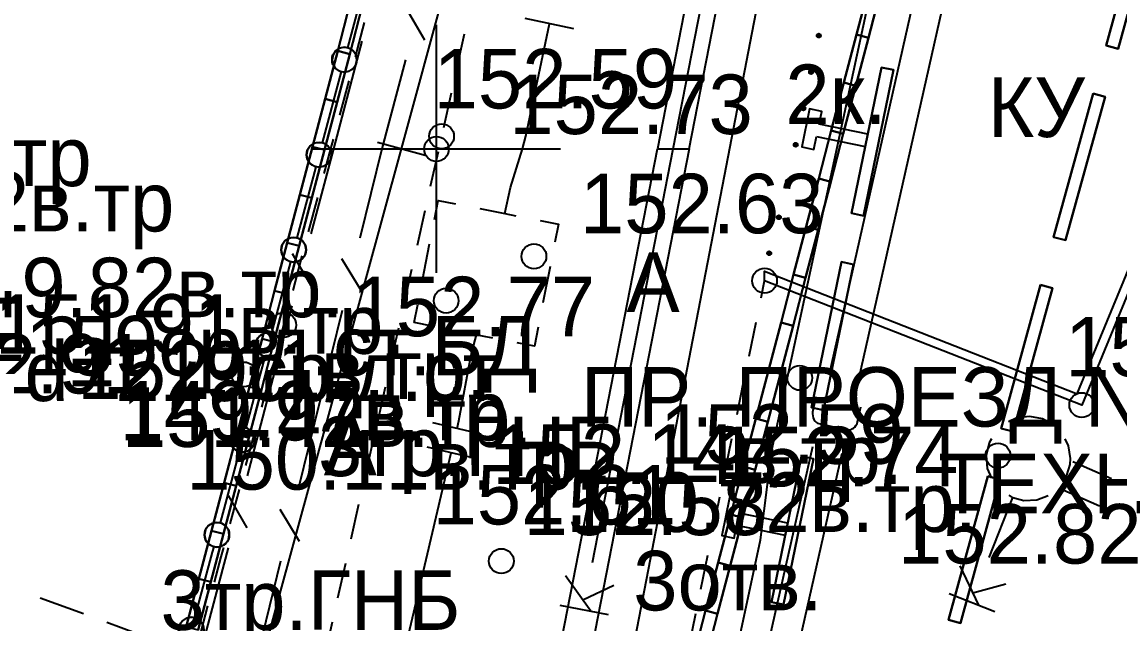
# Model space of a CAD drawing. Header units: metres. Extents: x -2743 to 126, y 13385 to 13916.
# Drawn here: x -1908.36 to -1886.24, y 13690.44 to 13702.56 of the extents above; entities that cross this region are included whole.
import ezdxf

# ---------------------------------------------------------------- set-up
doc = ezdxf.new("R2010")
doc.units = ezdxf.units.M
for name, color, linetype in [('0_геоподоснова', 7, 'Continuous'), ('output[1-12]_3_ДЖКХ-24_03233up$0$Дренаж', 7, 'Continuous'), ('output[1-12]_3_ДЖКХ-24_03233up$0$Кабели', 7, 'Continuous'), ('output[1-12]_3_ДЖКХ-24_03233up$0$Кабель связи', 7, 'Continuous'), ('output[1-12]_brd$0$Координатные кресты', 7, 'Continuous'), ('output[19-22]_3_ДЖКХ-25_01840kl$0$Красные линии', 7, 'Continuous'), ('output[19-22]_3_ДЖКХ-25_01840tp$0$Береговая линия', 7, 'Continuous'), ('output[19-22]_3_ДЖКХ-25_01840tp$0$Бортовой камень', 7, 'Continuous'), ('output[19-22]_3_ДЖКХ-25_01840tp$0$Горизонтали', 7, 'Continuous'), ('output[19-22]_3_ДЖКХ-25_01840tp$0$Граница улицы', 7, 'Continuous'), ('output[19-22]_3_ДЖКХ-25_01840tp$0$Колодцы', 7, 'Continuous'), ('output[19-22]_3_ДЖКХ-25_01840tp$0$Ограды', 7, 'Continuous'), ('output[19-22]_3_ДЖКХ-25_01840tp$0$Отдельно стоящее дерево', 7, 'Continuous'), ('output[19-22]_3_ДЖКХ-25_01840tp$0$Светофоры', 7, 'Continuous'), ('output[19-22]_3_ДЖКХ-25_01840tp$0$Фонтаны', 7, 'Continuous'), ('output[19-22]_3_ДЖКХ-25_01840up$0$Водосток', 7, 'Continuous'), ('output[19-22]_3_ДЖКХ-25_01840up$0$Газопровод', 7, 'Continuous'), ('output[19-22]_3_ДЖКХ-25_01840up$0$Кабели', 7, 'Continuous'), ('output[19-22]_3_ДЖКХ-25_01840up$0$Кабель защиты', 7, 'Continuous'), ('output[19-22]_3_ДЖКХ-25_01840up$0$Кабель связи', 7, 'Continuous'), ('output[19-22]_3_ДЖКХ-25_01840up$0$Канализация самотёчная', 7, 'Continuous'), ('output[23]_brd$0$Координатные кресты', 7, 'Continuous')]:
    doc.layers.add(name, color=color, linetype=linetype)

msp = doc.modelspace()

# ---------------------------------------------------------------- linework, layer by layer
at = {"layer": '0_геоподоснова'}
for points in [[(-1885.704, 13704.974), (-1886.499, 13702.082), (-1886.258, 13702.015), (-1885.463, 13704.908), (-1885.704, 13704.974)], [(-1891.281, 13703.271), (-1891.535, 13702.304), (-1891.293, 13702.241), (-1891.04, 13703.208), (-1891.281, 13703.271)], [(-1901.737, 13702.944), (-1901.991, 13701.977), (-1901.75, 13701.913), (-1901.495, 13702.88), (-1901.737, 13702.944)], [(-1891.535, 13702.304), (-1891.788, 13701.337), (-1891.546, 13701.273), (-1891.293, 13702.241), (-1891.535, 13702.304)], [(-1901.991, 13701.977), (-1902.246, 13701.009), (-1902.004, 13700.946), (-1901.75, 13701.913), (-1901.991, 13701.977)], [(-1891.39, 13698.653), (-1890.786, 13701.592), (-1891.031, 13701.642), (-1891.635, 13698.704), (-1891.39, 13698.653)], [(-1891.788, 13701.337), (-1892.042, 13700.369), (-1891.8, 13700.306), (-1891.546, 13701.273), (-1891.788, 13701.337)], [(-1886.764, 13701.118), (-1887.559, 13698.225), (-1887.318, 13698.159), (-1886.523, 13701.051), (-1886.764, 13701.118)], [(-1902.246, 13701.009), (-1902.5, 13700.042), (-1902.258, 13699.979), (-1902.004, 13700.946), (-1902.246, 13701.009)], [(-1892.338, 13700.252), (-1891.358, 13700.05), (-1891.308, 13700.295), (-1892.287, 13700.497), (-1892.234, 13700.756), (-1892.479, 13700.807), (-1892.636, 13700.043), (-1892.391, 13699.992), (-1892.338, 13700.252)], [(-1892.042, 13700.369), (-1892.295, 13699.402), (-1892.053, 13699.339), (-1891.8, 13700.306), (-1892.042, 13700.369)], [(-1902.5, 13700.042), (-1902.754, 13699.075), (-1902.513, 13699.012), (-1902.258, 13699.979), (-1902.5, 13700.042)], [(-1892.295, 13699.402), (-1892.548, 13698.435), (-1892.307, 13698.371), (-1892.053, 13699.339), (-1892.295, 13699.402)], [(-1902.754, 13699.075), (-1903.009, 13698.108), (-1902.767, 13698.045), (-1902.513, 13699.012), (-1902.754, 13699.075)], [(-1892.548, 13698.435), (-1892.802, 13697.467), (-1892.56, 13697.404), (-1892.307, 13698.371), (-1892.548, 13698.435)], [(-1903.009, 13698.108), (-1903.263, 13697.141), (-1903.021, 13697.077), (-1902.767, 13698.045), (-1903.009, 13698.108)], [(-1892.196, 13694.735), (-1891.592, 13697.674), (-1891.837, 13697.724), (-1892.441, 13694.786), (-1892.196, 13694.735)], [(-1892.802, 13697.467), (-1893.055, 13696.5), (-1892.813, 13696.436), (-1892.56, 13697.404), (-1892.802, 13697.467)], [(-1903.263, 13697.141), (-1903.517, 13696.174), (-1903.276, 13696.11), (-1903.021, 13697.077), (-1903.263, 13697.141)], [(-1887.824, 13697.261), (-1888.619, 13694.368), (-1888.378, 13694.302), (-1887.583, 13697.194), (-1887.824, 13697.261)], [(-1893.055, 13696.5), (-1893.309, 13695.532), (-1893.067, 13695.469), (-1892.813, 13696.436), (-1893.055, 13696.5)], [(-1903.517, 13696.174), (-1903.772, 13695.207), (-1903.53, 13695.143), (-1903.276, 13696.11), (-1903.517, 13696.174)], [(-1893.309, 13695.532), (-1893.562, 13694.565), (-1893.32, 13694.502), (-1893.067, 13695.469), (-1893.309, 13695.532)], [(-1903.772, 13695.207), (-1904.026, 13694.24), (-1903.784, 13694.176), (-1903.53, 13695.143), (-1903.772, 13695.207)], [(-1893.562, 13694.565), (-1893.815, 13693.598), (-1893.573, 13693.534), (-1893.32, 13694.502), (-1893.562, 13694.565)], [(-1904.026, 13694.24), (-1904.28, 13693.272), (-1904.038, 13693.209), (-1903.784, 13694.176), (-1904.026, 13694.24)], [(-1893.002, 13690.817), (-1892.397, 13693.756), (-1892.642, 13693.806), (-1893.246, 13690.868), (-1893.002, 13690.817)], [(-1893.815, 13693.598), (-1894.069, 13692.63), (-1893.827, 13692.567), (-1893.573, 13693.534), (-1893.815, 13693.598)], [(-1888.884, 13693.404), (-1889.679, 13690.511), (-1889.438, 13690.445), (-1888.643, 13693.337), (-1888.884, 13693.404)], [(-1904.28, 13693.272), (-1904.534, 13692.305), (-1904.293, 13692.242), (-1904.038, 13693.209), (-1904.28, 13693.272)], [(-1893.949, 13692.416), (-1892.969, 13692.214), (-1892.919, 13692.459), (-1893.899, 13692.661), (-1893.845, 13692.92), (-1894.09, 13692.971), (-1894.247, 13692.207), (-1894.002, 13692.156), (-1893.949, 13692.416)], [(-1894.069, 13692.63), (-1894.322, 13691.663), (-1894.08, 13691.6), (-1893.827, 13692.567), (-1894.069, 13692.63)], [(-1904.534, 13692.305), (-1904.789, 13691.338), (-1904.547, 13691.275), (-1904.293, 13692.242), (-1904.534, 13692.305)], [(-1894.322, 13691.663), (-1894.575, 13690.696), (-1894.334, 13690.632), (-1894.08, 13691.6), (-1894.322, 13691.663)], [(-1904.789, 13691.338), (-1905.043, 13690.371), (-1904.801, 13690.308), (-1904.547, 13691.275), (-1904.789, 13691.338)], [(-1894.575, 13690.696), (-1894.829, 13689.728), (-1894.587, 13689.665), (-1894.334, 13690.632), (-1894.575, 13690.696)]]:
    msp.add_lwpolyline(points, close=True, dxfattribs=at)
for points in [[(-1886.499, 13702.082), (-1885.704, 13704.974)], [(-1885.463, 13704.908), (-1886.258, 13702.015)], [(-1891.535, 13702.304), (-1891.281, 13703.271)], [(-1891.04, 13703.208), (-1891.293, 13702.241)], [(-1901.991, 13701.977), (-1901.737, 13702.944)], [(-1901.495, 13702.88), (-1901.75, 13701.913)], [(-1900, 13697.5), (-1900, 13702.5)], [(-1891.788, 13701.337), (-1891.535, 13702.304)], [(-1891.293, 13702.241), (-1891.546, 13701.273)], [(-1891.535, 13702.304), (-1891.293, 13702.241)], [(-1891.293, 13702.241), (-1891.535, 13702.304)], [(-1902.246, 13701.009), (-1901.991, 13701.977)], [(-1901.991, 13701.977), (-1901.75, 13701.913)], [(-1901.75, 13701.913), (-1901.991, 13701.977)], [(-1886.258, 13702.015), (-1886.499, 13702.082)], [(-1901.75, 13701.913), (-1902.004, 13700.946)], [(-1891.635, 13698.704), (-1891.031, 13701.642)], [(-1890.786, 13701.592), (-1891.39, 13698.653)], [(-1891.031, 13701.642), (-1890.786, 13701.592)], [(-1892.042, 13700.369), (-1891.788, 13701.337)], [(-1891.788, 13701.337), (-1891.546, 13701.273)], [(-1891.546, 13701.273), (-1891.788, 13701.337)], [(-1891.546, 13701.273), (-1891.8, 13700.306)], [(-1887.559, 13698.225), (-1886.764, 13701.118)], [(-1886.764, 13701.118), (-1886.523, 13701.051)], [(-1902.5, 13700.042), (-1902.246, 13701.009)], [(-1902.004, 13700.946), (-1902.258, 13699.979)], [(-1902.246, 13701.009), (-1902.004, 13700.946)], [(-1902.004, 13700.946), (-1902.246, 13701.009)], [(-1886.523, 13701.051), (-1887.318, 13698.159)], [(-1892.479, 13700.807), (-1892.636, 13700.043)], [(-1892.479, 13700.807), (-1892.636, 13700.043)], [(-1892.234, 13700.756), (-1892.479, 13700.807)], [(-1892.234, 13700.756), (-1892.479, 13700.807)], [(-1892.287, 13700.497), (-1892.234, 13700.756)], [(-1892.287, 13700.497), (-1892.234, 13700.756)], [(-1891.308, 13700.295), (-1892.287, 13700.497)], [(-1891.308, 13700.295), (-1892.287, 13700.497)], [(-1892.391, 13699.992), (-1892.338, 13700.252)], [(-1892.391, 13699.992), (-1892.338, 13700.252)], [(-1892.338, 13700.252), (-1891.358, 13700.05)], [(-1892.338, 13700.252), (-1891.358, 13700.05)], [(-1892.295, 13699.402), (-1892.042, 13700.369)], [(-1891.8, 13700.306), (-1892.053, 13699.339)], [(-1892.042, 13700.369), (-1891.8, 13700.306)], [(-1891.8, 13700.306), (-1892.042, 13700.369)], [(-1891.358, 13700.05), (-1891.308, 13700.295)], [(-1891.358, 13700.05), (-1891.308, 13700.295)], [(-1902.754, 13699.075), (-1902.5, 13700.042)], [(-1902.258, 13699.979), (-1902.513, 13699.012)], [(-1902.5, 13700.042), (-1902.258, 13699.979)], [(-1902.258, 13699.979), (-1902.5, 13700.042)], [(-1902.5, 13700), (-1897.5, 13700)], [(-1892.636, 13700.043), (-1892.391, 13699.992)], [(-1892.636, 13700.043), (-1892.391, 13699.992)], [(-1892.548, 13698.435), (-1892.295, 13699.402)], [(-1892.053, 13699.339), (-1892.307, 13698.371)], [(-1892.295, 13699.402), (-1892.053, 13699.339)], [(-1892.053, 13699.339), (-1892.295, 13699.402)], [(-1903.009, 13698.108), (-1902.754, 13699.075)], [(-1902.754, 13699.075), (-1902.513, 13699.012)], [(-1902.513, 13699.012), (-1902.754, 13699.075)], [(-1902.513, 13699.012), (-1902.767, 13698.045)], [(-1891.39, 13698.653), (-1891.635, 13698.704)], [(-1892.802, 13697.467), (-1892.548, 13698.435)], [(-1892.548, 13698.435), (-1892.307, 13698.371)], [(-1892.307, 13698.371), (-1892.548, 13698.435)], [(-1892.307, 13698.371), (-1892.56, 13697.404)], [(-1887.318, 13698.159), (-1887.559, 13698.225)], [(-1903.263, 13697.141), (-1903.009, 13698.108)], [(-1902.767, 13698.045), (-1903.021, 13697.077)], [(-1903.009, 13698.108), (-1902.767, 13698.045)], [(-1902.767, 13698.045), (-1903.009, 13698.108)], [(-1892.441, 13694.786), (-1891.837, 13697.724)], [(-1891.592, 13697.674), (-1892.196, 13694.735)], [(-1891.837, 13697.724), (-1891.592, 13697.674)], [(-1893.055, 13696.5), (-1892.802, 13697.467)], [(-1892.56, 13697.404), (-1892.813, 13696.436)], [(-1892.802, 13697.467), (-1892.56, 13697.404)], [(-1892.56, 13697.404), (-1892.802, 13697.467)], [(-1903.517, 13696.174), (-1903.263, 13697.141)], [(-1903.021, 13697.077), (-1903.276, 13696.11)], [(-1903.263, 13697.141), (-1903.021, 13697.077)], [(-1903.021, 13697.077), (-1903.263, 13697.141)], [(-1888.619, 13694.368), (-1887.824, 13697.261)], [(-1887.583, 13697.194), (-1888.378, 13694.302)], [(-1887.824, 13697.261), (-1887.583, 13697.194)], [(-1893.309, 13695.532), (-1893.055, 13696.5)], [(-1892.813, 13696.436), (-1893.067, 13695.469)], [(-1893.055, 13696.5), (-1892.813, 13696.436)], [(-1892.813, 13696.436), (-1893.055, 13696.5)], [(-1903.772, 13695.207), (-1903.517, 13696.174)], [(-1903.276, 13696.11), (-1903.53, 13695.143)], [(-1903.517, 13696.174), (-1903.276, 13696.11)], [(-1903.276, 13696.11), (-1903.517, 13696.174)], [(-1893.562, 13694.565), (-1893.309, 13695.532)], [(-1893.309, 13695.532), (-1893.067, 13695.469)], [(-1893.067, 13695.469), (-1893.309, 13695.532)], [(-1893.067, 13695.469), (-1893.32, 13694.502)], [(-1904.026, 13694.24), (-1903.772, 13695.207)], [(-1903.53, 13695.143), (-1903.784, 13694.176)], [(-1903.772, 13695.207), (-1903.53, 13695.143)], [(-1903.53, 13695.143), (-1903.772, 13695.207)], [(-1892.196, 13694.735), (-1892.441, 13694.786)], [(-1893.815, 13693.598), (-1893.562, 13694.565)], [(-1893.32, 13694.502), (-1893.573, 13693.534)], [(-1893.562, 13694.565), (-1893.32, 13694.502)], [(-1893.32, 13694.502), (-1893.562, 13694.565)], [(-1904.28, 13693.272), (-1904.026, 13694.24)], [(-1904.026, 13694.24), (-1903.784, 13694.176)], [(-1903.784, 13694.176), (-1904.026, 13694.24)], [(-1888.378, 13694.302), (-1888.619, 13694.368)], [(-1903.784, 13694.176), (-1904.038, 13693.209)], [(-1893.246, 13690.868), (-1892.642, 13693.806)], [(-1892.642, 13693.806), (-1892.397, 13693.756)], [(-1894.069, 13692.63), (-1893.815, 13693.598)], [(-1893.815, 13693.598), (-1893.573, 13693.534)], [(-1893.573, 13693.534), (-1893.815, 13693.598)], [(-1892.397, 13693.756), (-1893.002, 13690.817)], [(-1893.573, 13693.534), (-1893.827, 13692.567)], [(-1889.679, 13690.511), (-1888.884, 13693.404)], [(-1888.643, 13693.337), (-1889.438, 13690.445)], [(-1888.884, 13693.404), (-1888.643, 13693.337)], [(-1904.534, 13692.305), (-1904.28, 13693.272)], [(-1904.038, 13693.209), (-1904.293, 13692.242)], [(-1904.28, 13693.272), (-1904.038, 13693.209)], [(-1904.038, 13693.209), (-1904.28, 13693.272)], [(-1894.09, 13692.971), (-1894.247, 13692.207)], [(-1894.09, 13692.971), (-1894.247, 13692.207)], [(-1893.845, 13692.92), (-1894.09, 13692.971)], [(-1893.845, 13692.92), (-1894.09, 13692.971)], [(-1893.899, 13692.661), (-1893.845, 13692.92)], [(-1893.899, 13692.661), (-1893.845, 13692.92)], [(-1892.919, 13692.459), (-1893.899, 13692.661)], [(-1892.919, 13692.459), (-1893.899, 13692.661)], [(-1894.322, 13691.663), (-1894.069, 13692.63)], [(-1893.827, 13692.567), (-1894.08, 13691.6)], [(-1894.069, 13692.63), (-1893.827, 13692.567)], [(-1893.827, 13692.567), (-1894.069, 13692.63)], [(-1892.969, 13692.214), (-1892.919, 13692.459)], [(-1892.969, 13692.214), (-1892.919, 13692.459)], [(-1904.789, 13691.338), (-1904.534, 13692.305)], [(-1904.293, 13692.242), (-1904.547, 13691.275)], [(-1904.534, 13692.305), (-1904.293, 13692.242)], [(-1904.293, 13692.242), (-1904.534, 13692.305)], [(-1894.002, 13692.156), (-1893.949, 13692.416)], [(-1894.002, 13692.156), (-1893.949, 13692.416)], [(-1893.949, 13692.416), (-1892.969, 13692.214)], [(-1893.949, 13692.416), (-1892.969, 13692.214)], [(-1894.247, 13692.207), (-1894.002, 13692.156)], [(-1894.247, 13692.207), (-1894.002, 13692.156)], [(-1894.575, 13690.696), (-1894.322, 13691.663)], [(-1894.08, 13691.6), (-1894.334, 13690.632)], [(-1894.322, 13691.663), (-1894.08, 13691.6)], [(-1894.08, 13691.6), (-1894.322, 13691.663)], [(-1905.043, 13690.371), (-1904.789, 13691.338)], [(-1904.789, 13691.338), (-1904.547, 13691.275)], [(-1904.547, 13691.275), (-1904.789, 13691.338)], [(-1904.547, 13691.275), (-1904.801, 13690.308)], [(-1894.829, 13689.728), (-1894.575, 13690.696)], [(-1894.575, 13690.696), (-1894.334, 13690.632)], [(-1894.334, 13690.632), (-1894.575, 13690.696)], [(-1893.002, 13690.817), (-1893.246, 13690.868)], [(-1894.334, 13690.632), (-1894.587, 13689.665)], [(-1889.438, 13690.445), (-1889.679, 13690.511)]]:
    msp.add_lwpolyline(points, dxfattribs=at)
at = {"layer": 'output[1-12]_brd$0$Координатные кресты'}
msp.add_circle((-1900, 13700), 0.25, dxfattribs=at)
at = {"layer": 'output[19-22]_3_ДЖКХ-25_01840tp$0$Береговая линия'}
msp.add_lwpolyline([(-1887.082, 13695.063), (-1883.263, 13704.327), (-1883.106, 13704.262), (-1886.992, 13694.837), (-1893.387, 13697.344), (-1893.391, 13697.536), (-1887.082, 13695.063)], dxfattribs=at)
at = {"layer": 'output[19-22]_3_ДЖКХ-25_01840tp$0$Бортовой камень'}
for points in [[(-1899.439, 13702.31), (-1899.595, 13701.612)], [(-1899.703, 13701.124), (-1899.858, 13700.427)], [(-1899.968, 13699.939), (-1900.125, 13699.242)], [(-1900.235, 13698.754), (-1900.391, 13698.057)], [(-1900.501, 13697.57), (-1900.658, 13696.873)], [(-1893.458, 13697.001), (-1893.387, 13697.344)], [(-1893.7, 13695.826), (-1893.559, 13696.511)], [(-1900.768, 13696.385), (-1900.925, 13695.688)], [(-1893.942, 13694.65), (-1893.801, 13695.336)], [(-1901.035, 13695.2), (-1901.192, 13694.503)], [(-1901.302, 13694.015), (-1901.459, 13693.318)], [(-1894.185, 13693.475), (-1894.043, 13694.161)], [(-1894.427, 13692.299), (-1894.286, 13692.985)], [(-1901.569, 13692.831), (-1901.726, 13692.134)], [(-1894.669, 13691.124), (-1894.528, 13691.81)], [(-1901.836, 13691.646), (-1901.993, 13690.949)], [(-1902.102, 13690.461), (-1902.259, 13689.764)], [(-1894.912, 13689.948), (-1894.77, 13690.634)]]:
    msp.add_lwpolyline(points, dxfattribs=at)
at = {"layer": 'output[19-22]_3_ДЖКХ-25_01840tp$0$Горизонтали'}
for centre in [(-1899.897, 13700.255), (-1893.387, 13697.344), (-1903.078, 13696.451), (-1886.992, 13694.837), (-1898.692, 13691.692)]:
    msp.add_circle(centre, 0.25, dxfattribs=at)
at = {"layer": 'output[19-22]_3_ДЖКХ-25_01840tp$0$Граница улицы'}
for points in [[(-1901.634, 13701.856), (-1901.449, 13702.549)], [(-1892.333, 13702.283), (-1892.331, 13702.292)], [(-1892.33, 13702.273), (-1892.322, 13702.31)], [(-1892.327, 13702.264), (-1892.316, 13702.317)], [(-1892.323, 13702.259), (-1892.31, 13702.319)], [(-1892.319, 13702.254), (-1892.304, 13702.322)], [(-1892.315, 13702.251), (-1892.299, 13702.323)], [(-1892.31, 13702.249), (-1892.294, 13702.323)], [(-1892.305, 13702.247), (-1892.289, 13702.323)], [(-1892.3, 13702.245), (-1892.284, 13702.323)], [(-1892.295, 13702.245), (-1892.279, 13702.321)], [(-1892.29, 13702.245), (-1892.275, 13702.318)], [(-1892.285, 13702.246), (-1892.27, 13702.316)], [(-1892.279, 13702.247), (-1892.266, 13702.312)], [(-1892.274, 13702.25), (-1892.262, 13702.307)], [(-1892.268, 13702.253), (-1892.258, 13702.302)], [(-1892.261, 13702.262), (-1892.255, 13702.291)], [(-1892.489, 13701.55), (-1892.487, 13701.558)], [(-1892.486, 13701.539), (-1892.478, 13701.576)], [(-1892.482, 13701.53), (-1892.471, 13701.583)], [(-1892.478, 13701.525), (-1892.466, 13701.586)], [(-1892.474, 13701.52), (-1892.46, 13701.589)], [(-1892.47, 13701.517), (-1892.455, 13701.589)], [(-1892.465, 13701.515), (-1892.449, 13701.589)], [(-1892.461, 13701.513), (-1892.444, 13701.589)], [(-1892.456, 13701.511), (-1892.439, 13701.589)], [(-1892.451, 13701.511), (-1892.435, 13701.587)], [(-1892.446, 13701.511), (-1892.43, 13701.584)], [(-1892.44, 13701.512), (-1892.425, 13701.582)], [(-1892.435, 13701.514), (-1892.421, 13701.578)], [(-1892.429, 13701.517), (-1892.417, 13701.573)], [(-1892.423, 13701.519), (-1892.413, 13701.568)], [(-1892.416, 13701.528), (-1892.41, 13701.558)], [(-1901.948, 13700.679), (-1901.763, 13701.373)], [(-1892.641, 13700.805), (-1892.633, 13700.842)], [(-1892.638, 13700.796), (-1892.627, 13700.849)], [(-1892.634, 13700.791), (-1892.621, 13700.852)], [(-1892.63, 13700.786), (-1892.615, 13700.855)], [(-1892.625, 13700.783), (-1892.61, 13700.856)], [(-1892.621, 13700.781), (-1892.605, 13700.856)], [(-1892.616, 13700.779), (-1892.6, 13700.856)], [(-1892.611, 13700.777), (-1892.595, 13700.856)], [(-1892.606, 13700.777), (-1892.59, 13700.854)], [(-1892.601, 13700.777), (-1892.585, 13700.851)], [(-1892.596, 13700.778), (-1892.581, 13700.849)], [(-1892.59, 13700.78), (-1892.577, 13700.845)], [(-1892.584, 13700.783), (-1892.572, 13700.84)], [(-1892.644, 13700.816), (-1892.642, 13700.825)], [(-1892.579, 13700.786), (-1892.568, 13700.835)], [(-1892.572, 13700.795), (-1892.566, 13700.824)], [(-1902.262, 13699.503), (-1902.13, 13700), (-1902.077, 13700.196)], [(-1892.799, 13700.082), (-1892.797, 13700.091)], [(-1892.796, 13700.071), (-1892.789, 13700.109)], [(-1892.793, 13700.063), (-1892.782, 13700.115)], [(-1892.789, 13700.058), (-1892.776, 13700.118)], [(-1892.785, 13700.053), (-1892.771, 13700.121)], [(-1892.781, 13700.05), (-1892.765, 13700.122)], [(-1892.776, 13700.048), (-1892.76, 13700.122)], [(-1892.771, 13700.046), (-1892.755, 13700.122)], [(-1892.767, 13700.044), (-1892.75, 13700.122)], [(-1892.761, 13700.044), (-1892.745, 13700.12)], [(-1892.756, 13700.043), (-1892.741, 13700.117)], [(-1892.751, 13700.044), (-1892.736, 13700.115)], [(-1892.746, 13700.046), (-1892.732, 13700.111)], [(-1892.74, 13700.049), (-1892.728, 13700.106)], [(-1892.734, 13700.052), (-1892.724, 13700.101)], [(-1892.727, 13700.061), (-1892.721, 13700.09)], [(-1892.955, 13699.348), (-1892.953, 13699.357)], [(-1892.952, 13699.338), (-1892.944, 13699.375)], [(-1892.949, 13699.329), (-1892.937, 13699.382)], [(-1892.945, 13699.324), (-1892.932, 13699.384)], [(-1892.94, 13699.319), (-1892.926, 13699.387)], [(-1892.936, 13699.316), (-1892.921, 13699.388)], [(-1892.931, 13699.314), (-1892.916, 13699.388)], [(-1892.927, 13699.312), (-1892.91, 13699.388)], [(-1892.922, 13699.31), (-1892.905, 13699.388)], [(-1892.917, 13699.31), (-1892.901, 13699.386)], [(-1892.912, 13699.31), (-1892.896, 13699.383)], [(-1892.906, 13699.311), (-1892.892, 13699.381)], [(-1892.901, 13699.313), (-1892.887, 13699.377)], [(-1892.895, 13699.315), (-1892.883, 13699.372)], [(-1892.889, 13699.318), (-1892.879, 13699.367)], [(-1892.883, 13699.327), (-1892.876, 13699.356)], [(-1902.577, 13698.326), (-1902.392, 13699.02)], [(-1893.138, 13698.624), (-1893.136, 13698.632)], [(-1893.136, 13698.613), (-1893.126, 13698.649)], [(-1893.133, 13698.604), (-1893.119, 13698.656)], [(-1893.129, 13698.599), (-1893.113, 13698.658)], [(-1893.126, 13698.593), (-1893.107, 13698.661)], [(-1893.121, 13698.59), (-1893.102, 13698.662)], [(-1893.117, 13698.588), (-1893.097, 13698.661)], [(-1893.112, 13698.586), (-1893.092, 13698.661)], [(-1893.108, 13698.583), (-1893.087, 13698.661)], [(-1893.103, 13698.583), (-1893.082, 13698.658)], [(-1893.097, 13698.583), (-1893.078, 13698.655)], [(-1893.092, 13698.583), (-1893.073, 13698.653)], [(-1893.087, 13698.585), (-1893.069, 13698.649)], [(-1893.081, 13698.587), (-1893.066, 13698.643)], [(-1893.075, 13698.59), (-1893.062, 13698.638)], [(-1893.067, 13698.598), (-1893.06, 13698.627)], [(-1902.891, 13697.15), (-1902.706, 13697.843)], [(-1893.333, 13697.9), (-1893.331, 13697.908)], [(-1893.331, 13697.889), (-1893.321, 13697.925)], [(-1893.328, 13697.88), (-1893.314, 13697.932)], [(-1893.325, 13697.874), (-1893.309, 13697.934)], [(-1893.321, 13697.869), (-1893.303, 13697.937)], [(-1893.317, 13697.866), (-1893.297, 13697.937)], [(-1893.312, 13697.864), (-1893.292, 13697.937)], [(-1893.307, 13697.861), (-1893.287, 13697.937)], [(-1893.303, 13697.859), (-1893.282, 13697.936)], [(-1893.298, 13697.859), (-1893.277, 13697.934)], [(-1893.293, 13697.859), (-1893.273, 13697.931)], [(-1893.287, 13697.859), (-1893.269, 13697.929)], [(-1893.282, 13697.861), (-1893.265, 13697.924)], [(-1893.276, 13697.863), (-1893.261, 13697.919)], [(-1893.27, 13697.866), (-1893.257, 13697.914)], [(-1893.263, 13697.874), (-1893.255, 13697.903)], [(-1903.207, 13695.973), (-1903.078, 13696.451), (-1903.02, 13696.667)], [(-1903.524, 13694.798), (-1903.337, 13695.491)], [(-1903.842, 13693.622), (-1903.655, 13694.315)], [(-1904.159, 13692.446), (-1903.972, 13693.139)], [(-1904.477, 13691.271), (-1904.34, 13691.776), (-1904.289, 13691.964)], [(-1907.986, 13690.954), (-1907.116, 13690.634)], [(-1904.794, 13690.095), (-1904.607, 13690.788)], [(-1906.646, 13690.462), (-1905.776, 13690.142)]]:
    msp.add_lwpolyline(points, dxfattribs=at)
for centre in [(-1892.293, 13702.284), (-1892.449, 13701.55), (-1892.604, 13700.817), (-1892.759, 13700.083), (-1892.915, 13699.349), (-1893.098, 13698.622), (-1893.293, 13697.898)]:
    msp.add_circle(centre, 0.04, dxfattribs=at)
at = {"layer": 'output[19-22]_3_ДЖКХ-25_01840tp$0$Колодцы'}
for centre in [(-1898.036, 13697.835), (-1899.805, 13696.941), (-1888.68, 13693.819)]:
    msp.add_circle(centre, 0.25, dxfattribs=at)
at = {"layer": 'output[19-22]_3_ДЖКХ-25_01840tp$0$Ограды'}
for points in [[(-1901.409, 13703.473), (-1901.791, 13702.041)], [(-1901.92, 13701.558), (-1902.303, 13700.125)], [(-1902.432, 13699.642), (-1902.815, 13698.209)], [(-1902.944, 13697.726), (-1903.253, 13696.568), (-1903.328, 13696.294)], [(-1903.458, 13695.811), (-1903.844, 13694.38)], [(-1903.975, 13693.897), (-1904.361, 13692.465)], [(-1904.491, 13691.983), (-1904.521, 13691.872), (-1904.878, 13690.551)]]:
    msp.add_lwpolyline(points, dxfattribs=at)
for points in [[(-1901.606, 13701.799), (-1901.626, 13701.896), (-1901.679, 13701.976), (-1901.759, 13702.029), (-1901.856, 13702.049), (-1901.953, 13702.029), (-1902.033, 13701.976), (-1902.086, 13701.896), (-1902.106, 13701.799), (-1902.086, 13701.702), (-1902.033, 13701.622), (-1901.953, 13701.569), (-1901.856, 13701.549), (-1901.759, 13701.569), (-1901.679, 13701.622), (-1901.626, 13701.702), (-1901.606, 13701.799)], [(-1902.118, 13699.883), (-1902.137, 13699.981), (-1902.191, 13700.06), (-1902.271, 13700.114), (-1902.368, 13700.133), (-1902.465, 13700.114), (-1902.545, 13700.06), (-1902.598, 13699.981), (-1902.618, 13699.883), (-1902.598, 13699.786), (-1902.545, 13699.707), (-1902.465, 13699.653), (-1902.368, 13699.633), (-1902.271, 13699.653), (-1902.191, 13699.707), (-1902.137, 13699.786), (-1902.118, 13699.883)], [(-1902.63, 13697.968), (-1902.649, 13698.065), (-1902.703, 13698.145), (-1902.782, 13698.198), (-1902.88, 13698.218), (-1902.977, 13698.198), (-1903.056, 13698.145), (-1903.11, 13698.065), (-1903.13, 13697.968), (-1903.11, 13697.87), (-1903.056, 13697.791), (-1902.977, 13697.737), (-1902.88, 13697.718), (-1902.782, 13697.737), (-1902.703, 13697.791), (-1902.649, 13697.87), (-1902.63, 13697.968)], [(-1903.143, 13696.052), (-1903.162, 13696.15), (-1903.216, 13696.229), (-1903.295, 13696.283), (-1903.393, 13696.302), (-1903.49, 13696.283), (-1903.57, 13696.229), (-1903.623, 13696.15), (-1903.643, 13696.052), (-1903.623, 13695.955), (-1903.57, 13695.876), (-1903.49, 13695.822), (-1903.393, 13695.802), (-1903.295, 13695.822), (-1903.216, 13695.876), (-1903.162, 13695.955), (-1903.143, 13696.052)], [(-1903.66, 13694.138), (-1903.679, 13694.235), (-1903.733, 13694.315), (-1903.812, 13694.369), (-1903.91, 13694.388), (-1904.007, 13694.369), (-1904.086, 13694.315), (-1904.14, 13694.235), (-1904.16, 13694.138), (-1904.14, 13694.041), (-1904.086, 13693.961), (-1904.007, 13693.908), (-1903.91, 13693.888), (-1903.812, 13693.908), (-1903.733, 13693.961), (-1903.679, 13694.041), (-1903.66, 13694.138)], [(-1904.176, 13692.224), (-1904.196, 13692.321), (-1904.25, 13692.401), (-1904.329, 13692.454), (-1904.426, 13692.474), (-1904.524, 13692.454), (-1904.603, 13692.401), (-1904.657, 13692.321), (-1904.676, 13692.224), (-1904.657, 13692.127), (-1904.603, 13692.047), (-1904.524, 13691.994), (-1904.426, 13691.974), (-1904.329, 13691.994), (-1904.25, 13692.047), (-1904.196, 13692.127), (-1904.176, 13692.224)], [(-1904.693, 13690.31), (-1904.713, 13690.407), (-1904.766, 13690.486), (-1904.846, 13690.54), (-1904.943, 13690.56), (-1905.041, 13690.54), (-1905.12, 13690.486), (-1905.174, 13690.407), (-1905.193, 13690.31), (-1905.174, 13690.212), (-1905.12, 13690.133), (-1905.041, 13690.079), (-1904.943, 13690.06), (-1904.846, 13690.079), (-1904.766, 13690.133), (-1904.713, 13690.212), (-1904.693, 13690.31)]]:
    msp.add_lwpolyline(points, close=True, dxfattribs=at)
for centre in [(-1901.856, 13701.799), (-1901.856, 13701.799), (-1902.368, 13699.883), (-1902.368, 13699.883), (-1902.88, 13697.968), (-1902.88, 13697.968), (-1903.393, 13696.052), (-1903.393, 13696.052), (-1903.91, 13694.138), (-1903.91, 13694.138), (-1904.426, 13692.224), (-1904.426, 13692.224), (-1904.943, 13690.31), (-1904.943, 13690.31)]:
    msp.add_circle(centre, 0.25, dxfattribs=at)
at = {"layer": 'output[19-22]_3_ДЖКХ-25_01840tp$0$Отдельно стоящее дерево'}
msp.add_circle((-1903.88, 13695.455), 0.25, dxfattribs=at)
at = {"layer": 'output[19-22]_3_ДЖКХ-25_01840tp$0$Светофоры'}
msp.add_circle((-1892.676, 13695.386), 0.25, dxfattribs=at)
at = {"layer": 'output[19-22]_3_ДЖКХ-25_01840up$0$Водосток'}
for points in [[(-1892.08, 13695.464), (-1888.964, 13709.268)], [(-1891.495, 13695.332), (-1888.379, 13709.136)], [(-1892.35, 13695.001), (-1892.411, 13694.73), (-1892.417, 13694.692), (-1892.417, 13694.661), (-1892.415, 13694.618), (-1892.405, 13694.579), (-1892.391, 13694.547), (-1892.368, 13694.516), (-1892.341, 13694.489), (-1892.316, 13694.476), (-1892.29, 13694.466), (-1891.719, 13694.337), (-1891.694, 13694.336), (-1891.672, 13694.338), (-1891.644, 13694.346), (-1891.623, 13694.357), (-1891.595, 13694.375), (-1891.57, 13694.395), (-1891.549, 13694.423), (-1891.523, 13694.464), (-1891.511, 13694.499), (-1891.443, 13694.801)], [(-1895.527, 13680.196), (-1892.411, 13694.001)], [(-1894.942, 13680.064), (-1891.825, 13693.869)]]:
    msp.add_lwpolyline(points, dxfattribs=at)
at = {"layer": 'output[19-22]_3_ДЖКХ-25_01840up$0$Газопровод'}
for points in [[(-1897.234, 13702.421), (-1898.212, 13702.626)], [(-1898.268, 13700), (-1898.199, 13700.255), (-1897.723, 13702.523)], [(-1898.623, 13698.698), (-1898.51, 13699.22), (-1898.268, 13700)], [(-1900.041, 13698.577), (-1899.965, 13698.962), (-1899.62, 13698.894)], [(-1899.129, 13698.798), (-1898.623, 13698.698), (-1898.399, 13698.654)], [(-1897.908, 13698.558), (-1897.543, 13698.486), (-1897.615, 13698.12)], [(-1900.282, 13697.356), (-1900.138, 13698.087)], [(-1897.711, 13697.63), (-1897.855, 13696.899)], [(-1900.45, 13696.5), (-1900.378, 13696.865)], [(-1900.085, 13696.428), (-1900.45, 13696.5)], [(-1898.863, 13696.188), (-1899.278, 13696.269), (-1899.594, 13696.332)], [(-1899.586, 13694.365), (-1899.55, 13694.52), (-1899.3, 13695.85), (-1899.192, 13696.252)], [(-1897.951, 13696.408), (-1898.027, 13696.023), (-1898.373, 13696.091)], [(-1899.1, 13694.251), (-1900.073, 13694.479)], [(-1899.214, 13693.764), (-1900.187, 13693.992)], [(-1900.583, 13690.122), (-1899.701, 13693.878)]]:
    msp.add_lwpolyline(points, dxfattribs=at)
at = {"layer": 'output[19-22]_3_ДЖКХ-25_01840up$0$Кабели'}
for points in [[(-1900.708, 13700), (-1899.81, 13703.288), (-1897.636, 13711.25), (-1896.66, 13717.078), (-1896, 13722.744), (-1895.289, 13727.894), (-1895.069, 13730.938)], [(-1895.53, 13682.49), (-1893.47, 13692.12), (-1893.24, 13693.93), (-1889.67, 13710.46)], [(-1904.82, 13684.83), (-1903.219, 13690.806), (-1900.708, 13700)], [(-1900.226, 13699.868), (-1901.191, 13700.132)], [(-1900.226, 13699.868), (-1901.191, 13700.132)]]:
    msp.add_lwpolyline(points, dxfattribs=at)
at = {"layer": 'output[19-22]_3_ДЖКХ-25_01840up$0$Кабель защиты'}
msp.add_lwpolyline([(-1897.71, 13681.258), (-1893.186, 13704.685), (-1891.38, 13712.826)], dxfattribs=at)
at = {"layer": 'output[19-22]_3_ДЖКХ-25_01840up$0$Кабель связи'}
for points in [[(-1900.621, 13702.846), (-1900.244, 13702.198)], [(-1902.071, 13700), (-1901.498, 13702.169)], [(-1900.625, 13701.797), (-1901.101, 13700)], [(-1902.523, 13698.288), (-1902.071, 13700)], [(-1901.101, 13700), (-1901.543, 13698.201)], [(-1902.526, 13697.239), (-1902.903, 13697.887)], [(-1901.916, 13697.793), (-1901.528, 13697.152)], [(-1903.811, 13693.413), (-1902.906, 13696.838)], [(-1901.901, 13696.744), (-1902.786, 13693.145)], [(-1903.814, 13692.364), (-1904.191, 13693.012)], [(-1903.159, 13692.738), (-1902.77, 13692.097)], [(-1905.098, 13688.539), (-1904.194, 13691.963)], [(-1903.144, 13691.689), (-1904.028, 13688.09)]]:
    msp.add_lwpolyline(points, dxfattribs=at)
at = {"layer": 'output[19-22]_3_ДЖКХ-25_01840up$0$Канализация самотёчная'}
for points in [[(-1895.547, 13700), (-1894.906, 13700), (-1893.125, 13709.118), (-1893.744, 13709.239), (-1895.547, 13700)], [(-1895.226, 13700), (-1894.474, 13703.853)], [(-1899.06, 13682.006), (-1895.547, 13700)], [(-1894.906, 13700), (-1898.474, 13681.719)], [(-1896.853, 13691.667), (-1895.226, 13700)], [(-1887.675, 13694.501), (-1887.785, 13694.561), (-1888.04, 13694.609), (-1888.298, 13694.579), (-1888.466, 13694.503)], [(-1888.812, 13694.156), (-1888.86, 13694.074), (-1888.918, 13693.82), (-1888.896, 13693.561), (-1888.815, 13693.362)], [(-1887.22, 13693.76), (-1887.26, 13694.017), (-1887.329, 13694.156)], [(-1887.324, 13693.363), (-1887.304, 13693.391), (-1887.294, 13693.423), (-1887.228, 13693.64), (-1887.22, 13693.76)], [(-1887.175, 13693.698), (-1886.394, 13693.359)], [(-1887.414, 13693.148), (-1886.633, 13692.809)], [(-1888.857, 13691.764), (-1888.38, 13692.973)], [(-1888.464, 13693.02), (-1888.393, 13692.977), (-1888.38, 13692.973), (-1888.16, 13692.915), (-1887.9, 13692.927), (-1887.67, 13693.012)], [(-1889.07, 13690.803), (-1889.443, 13691.596)], [(-1896.889, 13690.684), (-1897.399, 13691.396)], [(-1897.051, 13690.91), (-1896.427, 13691.206)], [(-1889.188, 13691.055), (-1888.522, 13691.232)], [(-1889.663, 13691.037), (-1888.742, 13690.674)], [(-1897.514, 13690.807), (-1896.542, 13690.617)]]:
    msp.add_lwpolyline(points, dxfattribs=at)
at = {"layer": 'output[23]_brd$0$Координатные кресты'}
msp.add_circle((-1900, 13700), 0.25, dxfattribs=at)

# ---------------------------------------------------------------- texts
at = {"layer": 'output[1-12]_3_ДЖКХ-24_03233up$0$Дренаж'}
for s, p in [('151.84в.тр', (-1914.785, 13699.25)), ('151.42в.тр', (-1913.118, 13698.337))]:
    msp.add_text(s, height=1.2, dxfattribs=at).set_placement(p)
at = {"layer": 'output[1-12]_3_ДЖКХ-24_03233up$0$Кабели'}
msp.add_text('3тр.ГНБ', height=1.2, dxfattribs=at).set_placement((-1902.387, 13693.405))
at = {"layer": 'output[1-12]_3_ДЖКХ-24_03233up$0$Кабель связи'}
for s, p in [('149.82в.тр.', (-1910.153, 13696.608)), ('151.91в.тр.', (-1908.904, 13695.871)), ('152.11в.тр.', (-1907.238, 13694.958)), ('149.97в.тр.', (-1906.389, 13694.125)), ('152.14в.тр.', (-1898.875, 13693.248)), ('150.11в.тр.', (-1905.042, 13693.134)), ('150.72в.тр.', (-1897.387, 13692.28)), ('3отв.', (-1896.034, 13690.699))]:
    msp.add_text(s, height=1.2, dxfattribs=at).set_placement(p)
at = {"layer": 'output[19-22]_3_ДЖКХ-25_01840kl$0$Красные линии'}
for s, p in [('ПР. ПРОЕЗД N 1290', (-1897.087, 13694.404)), ('ТЕХНИЧЕСКАЯ ЗОНА', (-1889.884, 13692.657))]:
    msp.add_text(s, height=1.2, dxfattribs=at).set_placement(p)
at = {"layer": 'output[19-22]_3_ДЖКХ-25_01840tp$0$Горизонтали'}
for s, p in [('152.59', (-1900.057, 13700.816)), ('152.73', (-1898.532, 13700.3)), ('152.77', (-1901.712, 13696.225)), ('152.71', (-1887.327, 13695.414)), ('152.59', (-1895.491, 13693.654)), ('152.74', (-1894.386, 13693.2)), ('152.58', (-1898.246, 13692.217))]:
    msp.add_text(s, height=1.2, dxfattribs=at).set_placement(p)
at = {"layer": 'output[19-22]_3_ДЖКХ-25_01840tp$0$Граница улицы'}
for p in [(-1896.169, 13696.715), (-1902.273, 13693.419)]:
    msp.add_text('А', height=1.2, dxfattribs=at).set_placement(p)
at = {"layer": 'output[19-22]_3_ДЖКХ-25_01840tp$0$Колодцы'}
for s, p in [('152.63', (-1897.107, 13698.3)), ('152.61', (-1900.078, 13692.432)), ('152.82', (-1890.695, 13691.643))]:
    msp.add_text(s, height=1.2, dxfattribs=at).set_placement(p)
at = {"layer": 'output[19-22]_3_ДЖКХ-25_01840tp$0$Фонтаны'}
msp.add_text('152.91', height=1.2, dxfattribs=at).set_placement((-1910.744, 13695.072))
at = {"layer": 'output[19-22]_3_ДЖКХ-25_01840up$0$Газопровод'}
for s, p in [('d=159ср.д.ст.БД', (-1910.116, 13695.435)), ('d=219ср.д.ст', (-1908.305, 13694.919)), ('151.42в.тр.', (-1906.344, 13693.994))]:
    msp.add_text(s, height=1.2, dxfattribs=at).set_placement(p)
at = {"layer": 'output[19-22]_3_ДЖКХ-25_01840up$0$Кабели'}
msp.add_text('3тр.ГНБ', height=1.2, dxfattribs=at).set_placement((-1905.563, 13690.307))
at = {"layer": 'output[19-22]_3_ДЖКХ-25_01840up$0$Кабель защиты'}
for s, p in [('2к.', (-1892.968, 13700.501)), ('КУ', (-1888.885, 13700.24))]:
    msp.add_text(s, height=1.2, dxfattribs=at).set_placement(p)

doc.saveas('drawing.dxf')
